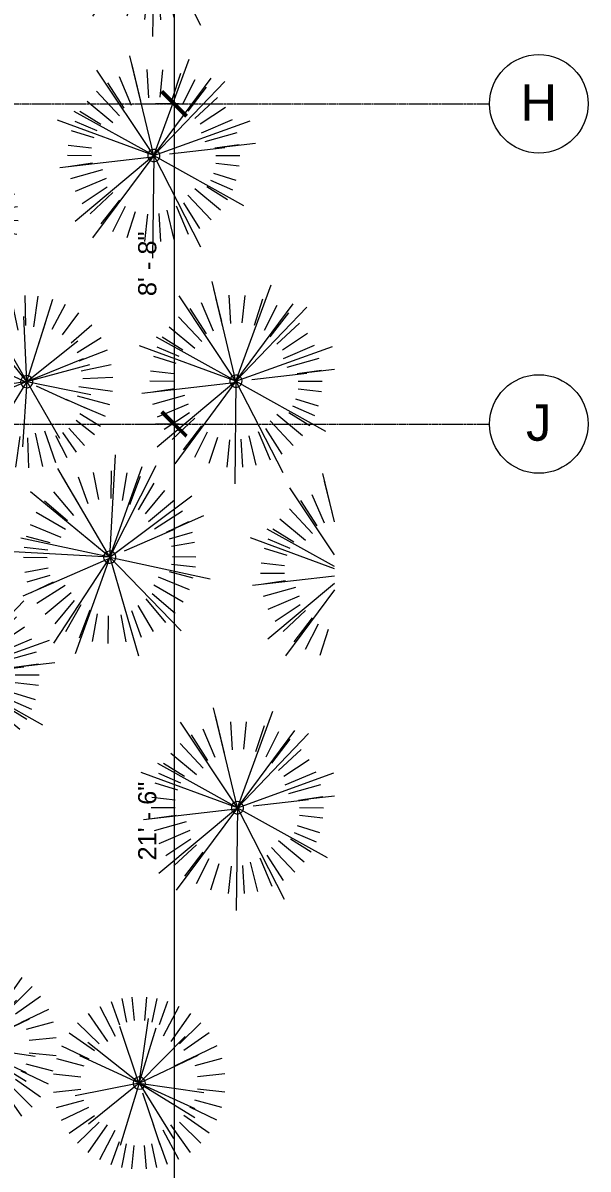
# Model space of a CAD drawing. Header units: inches. Extents: x 30 to 2293, y -1876 to -115.
# Drawn here: x 2108.9 to 2292.6, y -1520.4 to -1148.2 of the extents above; entities that cross this region are included whole.
import ezdxf

# ---------------------------------------------------------------- set-up
doc = ezdxf.new("R2010")
doc.units = ezdxf.units.IN
doc.header["$MEASUREMENT"] = 0
doc.linetypes.add('Grid Line 1_2_', pattern=[0.875, 0.5, -0.125, 0.125, -0.125])
for name, color, linetype, lineweight in [('A-ANNO-DIMS', 211, 'Continuous', 9), ('A-ANNO-DIMS-64', 211, 'Continuous', 9), ('L-PLNT', 71, 'Continuous', 9), ('S-GRID', 1, 'Continuous', 9), ('S-GRID-IDEN', 1, 'Continuous', 9)]:
    doc.layers.add(name, color=color, linetype=linetype, lineweight=lineweight)
doc.styles.add('Arial', font='arial.ttf', dxfattribs={"height": 5.901198})
doc.styles.add('Arial_1', font='arial.ttf', dxfattribs={"height": 11.802395})
doc.dimstyles.new('Linear_-_3_32__Arial_3', dxfattribs={"dimscale": 12, "dimtxt": 6, "dimasz": 0.666667, "dimexe": 0.5, "dimexo": 0.333333, "dimgap": 0.333333, "dimtad": 1, "dimdec": 0, "dimzin": 1, "dimdsep": 46, "dimlunit": 4, "dimtxsty": 'Arial', "dimblk1": 'OBLIQUE', "dimblk2": 'OBLIQUE', "dimsah": 1, "dimcen": 0.09, "dimdle": 0.5, "dimazin": 0, "dimtfac": 1, "dimtdec": 4, "dimtix": 1, "dimtmove": 0, "dimatfit": 3, "dimfxl": 1, "dimtvp": 1, "dimfrac": 2, "dimtolj": 1, "dimtzin": 0, "dimarcsym": 2})

# ---------------------------------------------------------------- blocks, each defined once
blk = doc.blocks.new('RPC Shrub - Thevetia 5_-6_-453034-Floor Plan - Office Annex')
at = {"layer": 'L-PLNT', "color": 252}
for p, q in [((0, 0), (-14.27, 30.13)), ((0, 0), (4.76, 33)), ((-13.3, 27.78), (-8.64, 18.07)), ((-7.96, 26.84), (-5.59, 18.01)), ((-2.95, 27.84), (-2.02, 18.97)), ((0, 0), (13.06, 28.42)), ((0, 0), (17.61, 28.31)), ((2.95, 27.84), (2.02, 18.97)), ((7.96, 26.84), (5.59, 18.01)), ((0, 0), (-23.79, 23.36)), ((-16.33, 22.75), (-10.57, 14.53)), ((-12.09, 25.26), (-7.86, 16.43)), ((12.09, 25.26), (7.86, 16.43)), ((16.33, 22.75), (10.57, 14.53)), ((-19.56, 20.03), (-12.68, 13.05)), ((19.56, 20.03), (12.68, 13.05)), ((-22.54, 16.61), (-13.53, 10.3)), ((0, 0), (28.36, 17.54)), ((22.54, 16.61), (13.53, 10.3)), ((-24.88, 12.85), (-15.27, 7.81)), ((24.88, 12.85), (15.27, 7.81)), ((0, 0), (-28.22, 8.69)), ((-26.46, 9.16), (-18.94, 6.43)), ((26.46, 9.16), (18.94, 6.43)), ((31.57, 10.71), (20.84, 7.07)), ((0, 0), (-33, 4.76)), ((-27.42, 5.69), (-19.78, 4.12)), ((4.91, 1.65), (22, 7.37)), ((27.42, 5.69), (19.78, 4.12)), ((-27.9, 2.4), (-20.28, 1.69)), ((0, 0), (-20.61, -26.21)), ((0, 0), (-13.93, -30.29)), ((0, 0), (31.86, -9.81)), ((0, 0), (21.02, -25.88)), ((0, 0), (6.52, -32.7)), ((27.9, 2.4), (20.28, 1.69)), ((-29.1, -10.08), (0.46, -0.17)), ((-27.9, -2.4), (-20.28, -1.69)), ((27.9, -2.4), (20.28, -1.69)), ((-27.42, -5.69), (-19.78, -4.12)), ((-26.46, -9.16), (-18.94, -6.43)), ((26.46, -9.16), (18.94, -6.43)), ((27.42, -5.69), (19.78, -4.12)), ((-24.88, -12.85), (-15.27, -7.81)), ((-22.54, -16.61), (-13.53, -10.3)), ((22.54, -16.61), (13.53, -10.3)), ((24.88, -12.85), (15.27, -7.81)), ((-19.56, -20.03), (-12.68, -13.05)), ((-16.33, -22.75), (-10.57, -14.53)), ((16.33, -22.75), (10.57, -14.53)), ((19.56, -20.03), (12.68, -13.05)), ((-12.09, -25.26), (-7.86, -16.43)), ((-7.96, -26.84), (-5.59, -18.01)), ((7.96, -26.84), (5.59, -18.01)), ((12.09, -25.26), (7.86, -16.43)), ((-2.95, -27.84), (-2.02, -18.97)), ((2.95, -27.84), (2.02, -18.97))]:
    blk.add_line(p, q, dxfattribs=at)
for start, end in [(0, 180), (180, 0)]:
    blk.add_arc((0, 0), 2, start, end, dxfattribs=at)
blk = doc.blocks.new('RPC Shrub - Acacia  3_-6_-453035-Floor Plan - Office Annex')
at = {"layer": 'L-PLNT', "color": 252}
for p, q in [((-7.96, 26.84), (-5.59, 18.01)), ((-2.95, 27.84), (-2.02, 18.97)), ((2.95, 27.84), (2.02, 18.97)), ((7.96, 26.84), (5.59, 18.01)), ((-16.33, 22.75), (-10.57, 14.53)), ((-12.09, 25.26), (-7.86, 16.43)), ((12.09, 25.26), (7.86, 16.43)), ((16.33, 22.75), (10.57, 14.53)), ((-19.56, 20.03), (-12.68, 13.05)), ((0, 0), (-9.08, 19.18)), ((0, 0), (3.03, 21)), ((19.56, 20.03), (12.68, 13.05)), ((-22.54, 16.61), (-13.53, 10.3)), ((-8.46, 17.68), (-5.5, 11.5)), ((0, 0), (8.31, 18.09)), ((0, 0), (11.21, 18.01)), ((22.54, 16.61), (13.53, 10.3)), ((-24.88, 12.85), (-15.27, 7.81)), ((0, 0), (-15.14, 14.87)), ((24.88, 12.85), (15.27, 7.81)), ((-26.46, 9.16), (-18.94, 6.43)), ((0, 0), (18.04, 11.16)), ((26.46, 9.16), (18.94, 6.43)), ((-27.42, 5.69), (-19.78, 4.12)), ((0, 0), (-17.96, 5.53)), ((3.13, 1.05), (14, 4.69)), ((20.09, 6.82), (13.26, 4.5)), ((27.42, 5.69), (19.78, 4.12)), ((-27.9, 2.4), (-20.28, 1.69)), ((0, 0), (-21, 3.03)), ((0, 0), (-13.12, -16.68)), ((0, 0), (-8.86, -19.28)), ((0, 0), (20.28, -6.24)), ((0, 0), (13.37, -16.47)), ((0, 0), (4.15, -20.81)), ((27.9, 2.4), (20.28, 1.69)), ((-27.9, -2.4), (-20.28, -1.69)), ((-18.52, -6.41), (0.29, -0.11)), ((27.9, -2.4), (20.28, -1.69)), ((-27.42, -5.69), (-19.78, -4.12)), ((-26.46, -9.16), (-18.94, -6.43)), ((26.46, -9.16), (18.94, -6.43)), ((27.42, -5.69), (19.78, -4.12)), ((-24.88, -12.85), (-15.27, -7.81)), ((-22.54, -16.61), (-13.53, -10.3)), ((22.54, -16.61), (13.53, -10.3)), ((24.88, -12.85), (15.27, -7.81)), ((-19.56, -20.03), (-12.68, -13.05)), ((-16.33, -22.75), (-10.57, -14.53)), ((16.33, -22.75), (10.57, -14.53)), ((19.56, -20.03), (12.68, -13.05)), ((-12.09, -25.26), (-7.86, -16.43)), ((-7.96, -26.84), (-5.59, -18.01)), ((7.96, -26.84), (5.59, -18.01)), ((12.09, -25.26), (7.86, -16.43)), ((-2.95, -27.84), (-2.02, -18.97)), ((2.95, -27.84), (2.02, -18.97))]:
    blk.add_line(p, q, dxfattribs=at)
for start, end in [(0, 180), (180, 0)]:
    blk.add_arc((0, 0), 2, start, end, dxfattribs=at)
blk = doc.blocks.new('RPC Shrub - Thevetia 5_-6_-V46-Floor Plan - Office Annex')
at = {"layer": 'L-PLNT', "color": 252}
for p, q in [((0, 0), (-14.27, 30.13)), ((0, 0), (4.76, 33)), ((-13.3, 27.78), (-8.64, 18.07)), ((-7.96, 26.84), (-5.59, 18.01)), ((-2.95, 27.84), (-2.02, 18.97)), ((0, 0), (13.06, 28.42)), ((0, 0), (17.61, 28.31)), ((2.95, 27.84), (2.02, 18.97)), ((7.96, 26.84), (5.59, 18.01)), ((0, 0), (-23.79, 23.36)), ((-16.33, 22.75), (-10.57, 14.53)), ((-12.09, 25.26), (-7.86, 16.43)), ((12.09, 25.26), (7.86, 16.43)), ((16.33, 22.75), (10.57, 14.53)), ((-19.56, 20.03), (-12.68, 13.05)), ((19.56, 20.03), (12.68, 13.05)), ((-22.54, 16.61), (-13.53, 10.3)), ((0, 0), (28.36, 17.54)), ((22.54, 16.61), (13.53, 10.3)), ((-24.88, 12.85), (-15.27, 7.81)), ((24.88, 12.85), (15.27, 7.81)), ((0, 0), (-28.22, 8.69)), ((-26.46, 9.16), (-18.94, 6.43)), ((26.46, 9.16), (18.94, 6.43)), ((30.07, 10.2), (20.84, 7.07)), ((0, 0), (-33, 4.76)), ((-27.42, 5.69), (-19.78, 4.12)), ((4.91, 1.65), (22, 7.37)), ((27.42, 5.69), (19.78, 4.12)), ((-27.9, 2.4), (-20.28, 1.69)), ((0, 0), (-20.61, -26.21)), ((0, 0), (-13.93, -30.29)), ((0, 0), (31.86, -9.81)), ((0, 0), (21.02, -25.88)), ((0, 0), (6.52, -32.7)), ((27.9, 2.4), (20.28, 1.69)), ((-29.1, -10.08), (0.46, -0.17)), ((-27.9, -2.4), (-20.28, -1.69)), ((27.9, -2.4), (20.28, -1.69)), ((-27.42, -5.69), (-19.78, -4.12)), ((-26.46, -9.16), (-18.94, -6.43)), ((26.46, -9.16), (18.94, -6.43)), ((27.42, -5.69), (19.78, -4.12)), ((-24.88, -12.85), (-15.27, -7.81)), ((-22.54, -16.61), (-13.53, -10.3)), ((22.54, -16.61), (13.53, -10.3)), ((24.88, -12.85), (15.27, -7.81)), ((-19.56, -20.03), (-12.68, -13.05)), ((-16.33, -22.75), (-10.57, -14.53)), ((16.33, -22.75), (10.57, -14.53)), ((19.56, -20.03), (12.68, -13.05)), ((-12.09, -25.26), (-7.86, -16.43)), ((-7.96, -26.84), (-5.59, -18.01)), ((7.96, -26.84), (5.59, -18.01)), ((12.09, -25.26), (7.86, -16.43)), ((-2.95, -27.84), (-2.02, -18.97)), ((2.95, -27.84), (2.02, -18.97))]:
    blk.add_line(p, q, dxfattribs=at)
for start, end in [(0, 180), (180, 0)]:
    blk.add_arc((0, 0), 2, start, end, dxfattribs=at)
blk = doc.blocks.new('RPC Shrub - Thevetia 5_-6_-V47-Floor Plan - Office Annex')
at = {"layer": 'L-PLNT', "color": 252}
for p, q in [((-7.33, 15.48), (-14.27, 30.13)), ((-13.3, 27.78), (-8.64, 18.07)), ((-5.13, 5.04), (-23.79, 23.36)), ((-16.33, 22.75), (-10.57, 14.53)), ((-12.09, 25.26), (-7.86, 16.43)), ((-19.56, 20.03), (-12.68, 13.05)), ((-22.54, 16.61), (-13.53, 10.3)), ((-24.88, 12.85), (-15.27, 7.81)), ((-4.35, 1.34), (-28.22, 8.69)), ((-26.46, 9.16), (-18.94, 6.43)), ((-4.19, 0.6), (-33, 4.76)), ((-27.42, 5.69), (-19.78, 4.12)), ((-27.9, 2.4), (-20.28, 1.69)), ((-29.1, -10.08), (-3.73, -1.58)), ((-27.9, -2.4), (-20.28, -1.69)), ((-27.42, -5.69), (-19.78, -4.12)), ((-26.46, -9.16), (-18.94, -6.43)), ((-3.2, -4.07), (-20.61, -26.21)), ((-2.79, -6.06), (-13.93, -30.29)), ((-24.88, -12.85), (-15.27, -7.81)), ((-22.54, -16.61), (-13.53, -10.3)), ((-19.56, -20.03), (-12.68, -13.05)), ((-16.33, -22.75), (-10.57, -14.53)), ((-12.09, -25.26), (-7.86, -16.43)), ((-7.96, -26.84), (-5.59, -18.01)), ((-2.95, -27.84), (-2.02, -18.97))]:
    blk.add_line(p, q, dxfattribs=at)
blk = doc.blocks.new('RPC Shrub - Thevetia 5_-6_-V48-Floor Plan - Office Annex')
at = {"layer": 'L-PLNT', "color": 252}
for p, q in [((0, 0), (-14.27, 30.13)), ((0, 0), (4.76, 33)), ((-13.3, 27.78), (-8.64, 18.07)), ((-7.96, 26.84), (-5.59, 18.01)), ((-2.95, 27.84), (-2.02, 18.97)), ((0, 0), (13.06, 28.42)), ((0, 0), (17.61, 28.31)), ((2.95, 27.84), (2.02, 18.97)), ((7.96, 26.84), (5.59, 18.01)), ((0, 0), (-23.79, 23.36)), ((-16.33, 22.75), (-10.57, 14.53)), ((-12.09, 25.26), (-7.86, 16.43)), ((12.09, 25.26), (7.86, 16.43)), ((16.33, 22.75), (10.57, 14.53)), ((-19.56, 20.03), (-12.68, 13.05)), ((19.56, 20.03), (12.68, 13.05)), ((-22.54, 16.61), (-13.53, 10.3)), ((0, 0), (28.36, 17.54)), ((22.54, 16.61), (13.53, 10.3)), ((-24.88, 12.85), (-15.27, 7.81)), ((24.88, 12.85), (15.27, 7.81)), ((0, 0), (-28.22, 8.69)), ((-26.46, 9.16), (-18.94, 6.43)), ((26.46, 9.16), (18.94, 6.43)), ((30.54, 10.36), (20.84, 7.07)), ((0, 0), (-33, 4.76)), ((-27.42, 5.69), (-19.78, 4.12)), ((4.91, 1.65), (22, 7.37)), ((27.42, 5.69), (19.78, 4.12)), ((-27.9, 2.4), (-20.28, 1.69)), ((0, 0), (-20.61, -26.21)), ((0, 0), (-13.93, -30.29)), ((0, 0), (31.86, -9.81)), ((0, 0), (21.02, -25.88)), ((0, 0), (6.52, -32.7)), ((27.9, 2.4), (20.28, 1.69)), ((-29.1, -10.08), (0.46, -0.17)), ((-27.9, -2.4), (-20.28, -1.69)), ((27.9, -2.4), (20.28, -1.69)), ((-27.42, -5.69), (-19.78, -4.12)), ((-26.46, -9.16), (-18.94, -6.43)), ((26.46, -9.16), (18.94, -6.43)), ((27.42, -5.69), (19.78, -4.12)), ((-24.88, -12.85), (-15.27, -7.81)), ((-22.54, -16.61), (-13.53, -10.3)), ((22.54, -16.61), (13.53, -10.3)), ((24.88, -12.85), (15.27, -7.81)), ((-19.56, -20.03), (-12.68, -13.05)), ((-16.33, -22.75), (-10.57, -14.53)), ((16.33, -22.75), (10.57, -14.53)), ((19.56, -20.03), (12.68, -13.05)), ((-12.09, -25.26), (-7.86, -16.43)), ((-7.96, -26.84), (-5.59, -18.01)), ((7.96, -26.84), (5.59, -18.01)), ((12.09, -25.26), (7.86, -16.43)), ((-2.95, -27.84), (-2.02, -18.97)), ((2.95, -27.84), (2.02, -18.97))]:
    blk.add_line(p, q, dxfattribs=at)
for start, end in [(0, 180), (180, 0)]:
    blk.add_arc((0, 0), 2, start, end, dxfattribs=at)
blk = doc.blocks.new('Grid - Grid Head - Circle-50561-Floor Plan - Office Annex')
at = {"layer": 'S-GRID-IDEN', "color": 7}
blk.add_circle((0, 0), 0.25, dxfattribs=at)
blk = doc.blocks.new('Open Source Metal Building_Exterior_rvt-1-Floor Plan - Office Annex')
at = {"layer": 'S-GRID', "linetype": 'Grid Line 1_2_'}
for p, q in [((62.02, -1174.46), (2260.57, -1174.46)), ((62.02, -1278.46), (2260.57, -1278.46))]:
    blk.add_line(p, q, dxfattribs=at)
at = {"lineweight": 9}
for name, p, rotation in [('RPC Shrub - Thevetia 5_-6_-453034-Floor Plan - Office Annex', (2151.45, -1119.29), 348.0855123687214), ('RPC Shrub - Thevetia 5_-6_-453034-Floor Plan - Office Annex', (2151.45, -1191.29), 348.0855123687214), ('RPC Shrub - Acacia  3_-6_-453035-Floor Plan - Office Annex', (2079.44, -1211.96), 322.5129010975234), ('RPC Shrub - Acacia  3_-6_-453035-Floor Plan - Office Annex', (2110.19, -1264.71), 317.0278084368657), ('RPC Shrub - Thevetia 5_-6_-V48-Floor Plan - Office Annex', (2178.13, -1264.58), 348.0855123687214), ('RPC Shrub - Thevetia 5_-6_-453034-Floor Plan - Office Annex', (2137.14, -1321.71), 4.999999999999845), ('RPC Shrub - Thevetia 5_-6_-V47-Floor Plan - Office Annex', (2214.13, -1326.94), 348.0855123687214), ('RPC Shrub - Thevetia 5_-6_-453034-Floor Plan - Office Annex', (2086.19, -1359.96), 348.0855123687214), ('RPC Shrub - Thevetia 5_-6_-V46-Floor Plan - Office Annex', (2178.63, -1403.07), 348.0855123687214), ('RPC Shrub - Acacia  3_-6_-453035-Floor Plan - Office Annex', (2091.94, -1480.71), 270), ('RPC Shrub - Acacia  3_-6_-453035-Floor Plan - Office Annex', (2146.73, -1492.48), 270)]:
    blk.add_blockref(name, p, dxfattribs=dict(at, rotation=rotation))
at = {"layer": 'S-GRID-IDEN', "char_height": 11.8, "attachment_point": 2, "line_spacing_factor": 0.938532, "style": 'Arial_1', "bg_fill": 3, "box_fill_scale": 1.25, "bg_fill_color": 0, "bg_fill_transparency": 0}
for s, insert, width in [('H', (2276.51, -1168.1), 14.112), ('J', (2276.51, -1272.1), 9.792)]:
    blk.add_mtext(s, dxfattribs=dict(at, insert=insert, width=width))
at = {"color": 170, "lineweight": 5, "xscale": 63.99999999999997, "yscale": 63.99999999999997, "zscale": 63.99999999999997, "rotation": 269.9999999999994}
for p in [(2276.57, -1174.46), (2276.57, -1278.46)]:
    blk.add_blockref('Grid - Grid Head - Circle-50561-Floor Plan - Office Annex', p, dxfattribs=at)
blk = doc.blocks.new('DIMBLOCK67-Floor Plan - Office Annex')
at = {"layer": 'A-ANNO-DIMS-64', "lineweight": 50}
for p, q in [((2158.03, -1010.46), (2154.03, -1006.46)), ((2158.03, -1010.46), (2162.03, -1014.46)), ((2158.03, -1174.46), (2154.03, -1170.46)), ((2158.03, -1174.46), (2162.03, -1178.46))]:
    blk.add_line(p, q, dxfattribs=at)
at = {"layer": 'A-ANNO-DIMS-64'}
for p, q in [((2159.68, -1010.46), (2152.03, -1010.46)), ((2158.03, -1010.46), (2158.03, -1174.46)), ((2158.03, -1010.46), (2159.68, -1010.46)), ((2159.68, -1174.46), (2152.03, -1174.46)), ((2158.03, -1174.46), (2159.68, -1174.46))]:
    blk.add_line(p, q, dxfattribs=at)
at = {"layer": 'A-ANNO-DIMS-64', "color": 0, "insert": (2146.37, -1105.2), "char_height": 5.901, "width": 30.5723, "attachment_point": 1, "rotation": 90, "line_spacing_factor": 0.938532, "style": 'Arial'}
blk.add_mtext('13\' - 8"', dxfattribs=at)
blk = doc.blocks.new('_Oblique')
at = {"color": 0, "linetype": 'ByBlock', "lineweight": -2}
blk.add_line((-0.5, -0.5), (0.5, 0.5), dxfattribs=at)
blk = doc.blocks.new('DIMBLOCK68-Floor Plan - Office Annex')
at = {"layer": 'A-ANNO-DIMS-64', "lineweight": 50}
for p, q in [((2158.03, -1174.46), (2154.03, -1170.46)), ((2158.03, -1174.46), (2162.03, -1178.46)), ((2158.03, -1278.46), (2154.03, -1274.46)), ((2158.03, -1278.46), (2162.03, -1282.46))]:
    blk.add_line(p, q, dxfattribs=at)
at = {"layer": 'A-ANNO-DIMS-64'}
for p, q in [((2159.68, -1174.46), (2152.03, -1174.46)), ((2158.03, -1174.46), (2158.03, -1278.46)), ((2158.03, -1174.46), (2159.68, -1174.46)), ((2159.68, -1278.46), (2152.03, -1278.46)), ((2158.03, -1278.46), (2159.68, -1278.46))]:
    blk.add_line(p, q, dxfattribs=at)
at = {"layer": 'A-ANNO-DIMS-64', "color": 0, "insert": (2146.37, -1236.94), "char_height": 5.901, "width": 25.1446, "attachment_point": 1, "rotation": 90, "line_spacing_factor": 0.938532, "style": 'Arial'}
blk.add_mtext('8\' - 8"', dxfattribs=at)
blk = doc.blocks.new('DIMBLOCK69-Floor Plan - Office Annex')
at = {"layer": 'A-ANNO-DIMS-64', "lineweight": 50}
for p, q in [((2158.03, -1278.46), (2154.03, -1274.46)), ((2158.03, -1278.46), (2162.03, -1282.46)), ((2158.03, -1536.46), (2154.03, -1532.46)), ((2158.03, -1536.46), (2162.03, -1540.46))]:
    blk.add_line(p, q, dxfattribs=at)
at = {"layer": 'A-ANNO-DIMS-64'}
for p, q in [((2159.68, -1278.46), (2152.03, -1278.46)), ((2158.03, -1278.46), (2158.03, -1542.46)), ((2158.03, -1278.46), (2159.68, -1278.46)), ((2159.68, -1536.46), (2152.03, -1536.46)), ((2158.03, -1536.46), (2159.68, -1536.46))]:
    blk.add_line(p, q, dxfattribs=at)
at = {"layer": 'A-ANNO-DIMS-64', "color": 0, "insert": (2146.37, -1420.2), "char_height": 5.901, "width": 30.5723, "attachment_point": 1, "rotation": 90, "line_spacing_factor": 0.938532, "style": 'Arial'}
blk.add_mtext('21\' - 6"', dxfattribs=at)

msp = doc.modelspace()

# ---------------------------------------------------------------- dimensions: what is measured, and where the dimension line sits
at = {"layer": 'A-ANNO-DIMS'}
for base, p1, p2, override, picture, middle in [((2158.03, -1174.46), (2163.68, -1010.46), (2163.68, -1174.46), {"dimpost": '<>', "dimfxl": 164}, 'DIMBLOCK67-Floor Plan - Office Annex', (2151.01, -1092.46)), ((2158.03, -1278.46), (2163.68, -1174.46), (2163.68, -1278.46), {"dimpost": '<>', "dimfxl": 104}, 'DIMBLOCK68-Floor Plan - Office Annex', (2151.01, -1226.46)), ((2158.03, -1536.46), (2163.68, -1278.46), (2163.68, -1536.46), {"dimpost": '<>', "dimfxl": 258}, 'DIMBLOCK69-Floor Plan - Office Annex', (2151.01, -1407.46))]:
    dim = msp.add_linear_dim(base=base, p1=p1, p2=p2, angle=90, dimstyle='Linear_-_3_32__Arial_3', override=override, dxfattribs=at)
    dim.commit()
    dim.dimension.update_dxf_attribs({"geometry": picture, "text_midpoint": middle})

# ---------------------------------------------------------------- next in the draw order: block references
at = {"lineweight": 5}
msp.add_blockref('Open Source Metal Building_Exterior_rvt-1-Floor Plan - Office Annex', (0, 0), dxfattribs=at)

doc.saveas('drawing.dxf')
